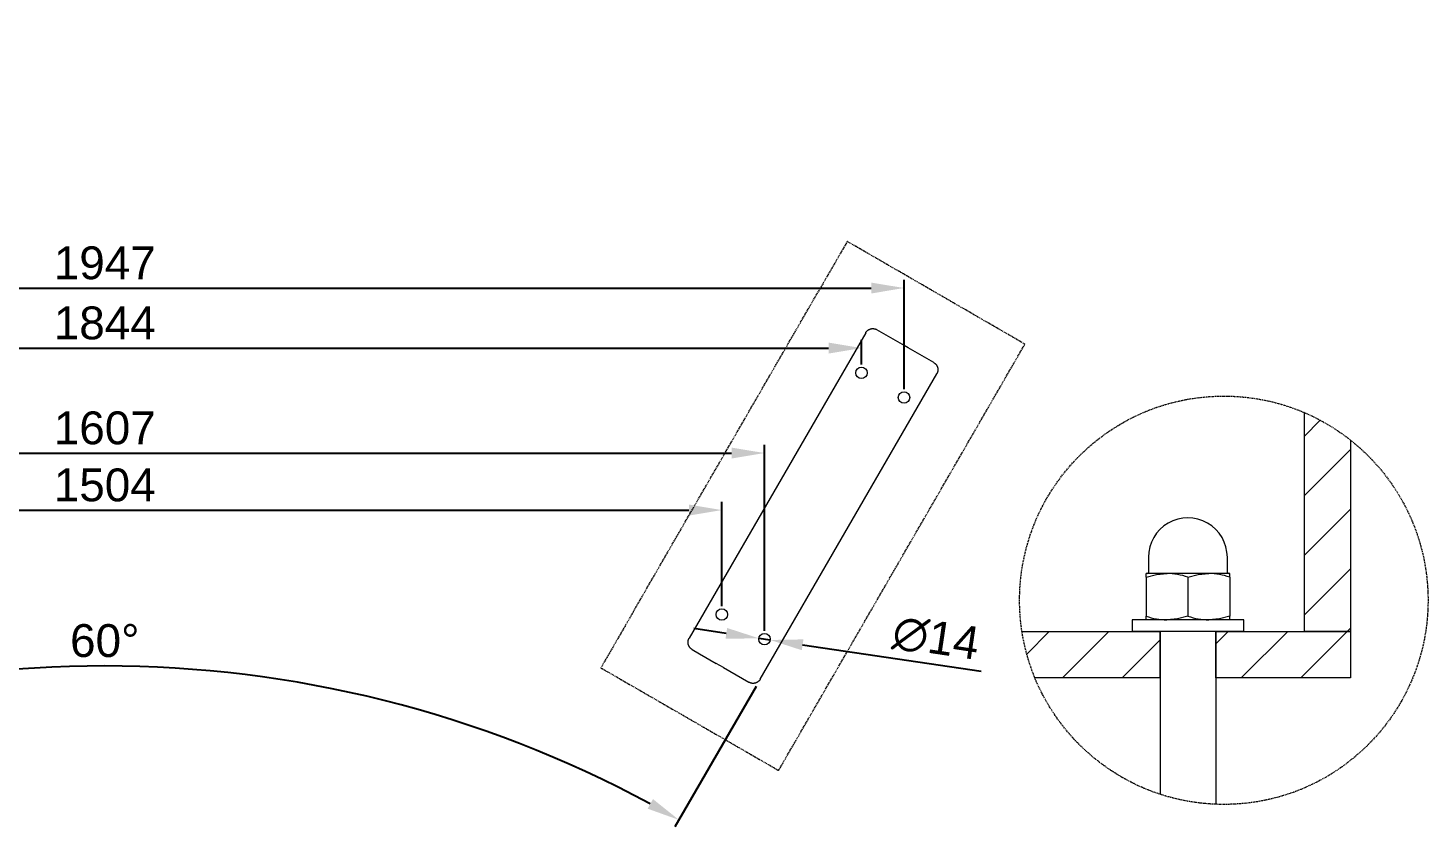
# Model space of a CAD drawing. Header units: millimetres. Extents: x -427 to 4679, y -324 to 2971.
# Drawn here: x 705 to 2410, y -324 to 650 of the extents above; entities that cross this region are included whole.
import ezdxf

# ---------------------------------------------------------------- set-up
doc = ezdxf.new("R2010")
doc.units = ezdxf.units.MM
doc.linetypes.add('HIDDEN', pattern=[1.905, 1.27, -0.635])
for name, color, linetype, lineweight in [('ZANO_R', 7, 'Continuous', 0), ('ZANO_R_przerywana', 7, 'HIDDEN', 0), ('ZANO_W', 1, 'Continuous', 0)]:
    doc.layers.add(name, color=color, linetype=linetype, lineweight=lineweight)
doc.styles.add('Arial', font='arial.ttf')
doc.styles.get("Standard").update_dxf_attribs({"font": 'ARIALUNI.TTF'})
doc.dimstyles.new('pl i ang', dxfattribs={"dimtxt": 50, "dimasz": 50, "dimexe": 1.25, "dimexo": 0.625, "dimgap": 10, "dimtad": 1, "dimtoh": 1, "dimtxsty": 'Standard', "dimcen": 2.5, "dimclrd": 1, "dimclre": 1, "dimclrt": 1, "dimadec": 0, "dimazin": 0, "dimtfac": 1, "dimtmove": 0, "dimatfit": 3, "dimfxl": 1, "dimarcsym": 1})

# ---------------------------------------------------------------- blocks, each defined once
blk = doc.blocks.new('*D506')
at = {"layer": 'ZANO_W', "color": 1, "lineweight": -2}
for p, q in [((46.4, -54.5), (46.4, 72.4)), ((1549.9, -54.8), (1549.9, 72.4)), ((86.4, 62.4), (1509.9, 62.4))]:
    blk.add_line(p, q, dxfattribs=at)
at = {"layer": 'ZANO_W', "color": 1}
for points in [[(86.4, 69.1), (86.4, 55.7), (46.4, 62.4)], [(1509.9, 55.7), (1509.9, 69.1), (1549.9, 62.4)]]:
    blk.add_solid(points, dxfattribs=at)
at = {"layer": 'ZANO_W', "color": 1, "insert": (798.2, 92.8), "char_height": 40, "attachment_point": 5, "style": 'Arial'}
blk.add_mtext('1504', dxfattribs=at)
blk = doc.blocks.new('*D507')
at = {"layer": 'ZANO_W', "color": 1, "lineweight": -2}
for p, q in [((-5.6, -84.5), (-5.6, 141.9)), ((1601.9, -84.9), (1601.9, 141.9)), ((34.4, 131.9), (1561.9, 131.9))]:
    blk.add_line(p, q, dxfattribs=at)
at = {"layer": 'ZANO_W', "color": 1}
for points in [[(34.4, 138.5), (34.4, 125.2), (-5.6, 131.9)], [(1561.9, 125.2), (1561.9, 138.5), (1601.9, 131.9)]]:
    blk.add_solid(points, dxfattribs=at)
at = {"layer": 'ZANO_W', "color": 1, "insert": (798.2, 162.3), "char_height": 40, "attachment_point": 5, "style": 'Arial'}
blk.add_mtext('1607', dxfattribs=at)
blk = doc.blocks.new('*D508')
at = {"layer": 'ZANO_W', "color": 1, "lineweight": -2}
for p, q in [((-123.5, 240), (-123.5, 269.8)), ((-83.5, 259.8), (1680, 259.8)), ((1720, 239.6), (1720, 269.8))]:
    blk.add_line(p, q, dxfattribs=at)
at = {"layer": 'ZANO_W', "color": 1}
for points in [[(-83.5, 266.5), (-83.5, 253.1), (-123.5, 259.8)], [(1680, 253.1), (1680, 266.5), (1720, 259.8)]]:
    blk.add_solid(points, dxfattribs=at)
at = {"layer": 'ZANO_W', "color": 1, "insert": (798.2, 290.2), "char_height": 40, "attachment_point": 5, "style": 'Arial'}
blk.add_mtext('1844', dxfattribs=at)
blk = doc.blocks.new('*D509')
at = {"layer": 'ZANO_W', "color": 1, "lineweight": -2}
for p, q in [((-175.5, 210), (-175.5, 343)), ((1771.9, 209.6), (1771.9, 343)), ((-135.5, 333), (1731.9, 333))]:
    blk.add_line(p, q, dxfattribs=at)
at = {"layer": 'ZANO_W', "color": 1}
for points in [[(-135.5, 339.6), (-135.5, 326.3), (-175.5, 333)], [(1731.9, 326.3), (1731.9, 339.6), (1771.9, 333)]]:
    blk.add_solid(points, dxfattribs=at)
at = {"layer": 'ZANO_W', "color": 1, "insert": (798.2, 363.4), "char_height": 40, "attachment_point": 5, "style": 'Arial'}
blk.add_mtext('1947', dxfattribs=at)
blk = doc.blocks.new('*D511')
at = {"layer": 'ZANO_W', "color": 1, "lineweight": -2}
for p, q in [((1555.4, -87.9), (1515.8, -82.1)), ((1595, -93.8), (1608.8, -95.9)), ((1648.4, -101.8), (1865.8, -134.1))]:
    blk.add_line(p, q, dxfattribs=at)
at = {"layer": 'ZANO_W', "color": 1}
for points in [[(1554.4, -94.5), (1556.4, -81.3), (1595, -93.8)], [(1649.4, -95.2), (1647.4, -108.4), (1608.8, -95.9)]]:
    blk.add_solid(points, dxfattribs=at)
at = {"layer": 'ZANO_W', "color": 1, "insert": (1810.8, -94), "char_height": 40, "attachment_point": 5, "rotation": 351.5425, "style": 'Arial'}
blk.add_mtext('∅14', dxfattribs=at)
blk = doc.blocks.new('*D520')
at = {"layer": 'ZANO_W', "color": 1, "lineweight": -2}
for p, q in [((4.6, -152.1), (103.5, -323.5)), ((1591.7, -152.5), (1492.7, -323.8))]:
    blk.add_line(p, q, dxfattribs=at)
blk.add_arc((797.8, -1526.8), 1399.2, 61.6254, 118.3495, dxfattribs=at)
at = {"layer": 'ZANO_W', "color": 1}
for points in [[(130.2, -289.5), (136.7, -301.2), (98.5, -314.9)], [(1459.6, -301.5), (1466.1, -289.8), (1497.7, -315.2)]]:
    blk.add_solid(points, dxfattribs=at)
at = {"layer": 'ZANO_W', "color": 1, "insert": (798.2, -96.9), "char_height": 40, "attachment_point": 5, "rotation": 359.9875, "style": 'Arial'}
blk.add_mtext('60%%d', dxfattribs=at)
blk = doc.blocks.new('*D525')
at = {"layer": 'ZANO_W', "color": 1, "lineweight": -2}
blk.add_line((1234.7, 1066.3), (1118.6, 697.6), dxfattribs=at)
at = {"layer": 'ZANO_W', "color": 1}
blk.add_solid([(1241.1, 1064.3), (1228.4, 1068.3), (1246.7, 1104.5)], dxfattribs=at)
at = {"layer": 'ZANO_W', "color": 1, "insert": (1116.4, 791.7), "char_height": 40, "attachment_point": 5, "rotation": 72.5257, "style": 'Arial'}
blk.add_mtext('R1495', dxfattribs=at)
blk = doc.blocks.new('*D526')
at = {"layer": 'ZANO_W', "color": 1, "lineweight": -2}
blk.add_line((1583, 1414.1), (1243.5, 663.9), dxfattribs=at)
at = {"layer": 'ZANO_W', "color": 1}
blk.add_solid([(1589.1, 1411.3), (1576.9, 1416.8), (1599.5, 1450.5)], dxfattribs=at)
at = {"layer": 'ZANO_W', "color": 1, "insert": (1252.4, 757.3), "char_height": 40, "attachment_point": 5, "rotation": 65.6522, "style": 'Arial'}
blk.add_mtext('R1944', dxfattribs=at)

msp = doc.modelspace()

# ---------------------------------------------------------------- linework, layer by layer
at = {"layer": 'ZANO_R'}
for p, q in [((1725.2, 278.5), (1510.1, -93.8)), ((1725.2, 278.5), (1725.4, 278.8)), ((1725.4, 278.8), (1725.5, 279.1)), ((1725.5, 279.1), (1725.7, 279.4)), ((1725.7, 279.4), (1725.9, 279.7)), ((1725.9, 279.7), (1726.2, 279.9)), ((1726.2, 279.9), (1726.4, 280.2)), ((1726.4, 280.2), (1726.6, 280.4)), ((1726.6, 280.4), (1726.9, 280.7)), ((1726.9, 280.7), (1727.1, 280.9)), ((1727.1, 280.9), (1727.4, 281.2)), ((1727.4, 281.2), (1727.6, 281.4)), ((1727.6, 281.4), (1727.9, 281.6)), ((1727.9, 281.6), (1728.2, 281.8)), ((1728.2, 281.8), (1728.5, 282)), ((1728.5, 282), (1728.7, 282.1)), ((1728.7, 282.1), (1729, 282.3)), ((1729, 282.3), (1729.3, 282.5)), ((1729.3, 282.5), (1729.7, 282.6)), ((1729.7, 282.6), (1730, 282.8)), ((1730, 282.8), (1730.3, 282.9)), ((1730.3, 282.9), (1730.6, 283)), ((1730.6, 283), (1730.9, 283.1)), ((1730.9, 283.1), (1731.3, 283.2)), ((1731.3, 283.2), (1731.6, 283.3)), ((1731.6, 283.3), (1731.9, 283.4)), ((1731.9, 283.4), (1732.3, 283.4)), ((1732.3, 283.4), (1732.6, 283.5)), ((1732.6, 283.5), (1732.9, 283.5)), ((1732.9, 283.5), (1733.3, 283.5)), ((1733.3, 283.5), (1733.6, 283.5)), ((1733.6, 283.5), (1734, 283.5)), ((1734, 283.5), (1734.3, 283.5)), ((1734.3, 283.5), (1734.6, 283.5)), ((1734.6, 283.5), (1735, 283.5)), ((1735, 283.5), (1735.3, 283.4)), ((1735.3, 283.4), (1735.7, 283.4)), ((1735.7, 283.4), (1736, 283.3)), ((1736, 283.3), (1736.3, 283.2)), ((1736.3, 283.2), (1736.7, 283.1)), ((1736.7, 283.1), (1737, 283)), ((1737, 283), (1737.3, 282.9)), ((1737.3, 282.9), (1737.6, 282.8)), ((1737.6, 282.8), (1737.9, 282.7)), ((1737.9, 282.7), (1738.2, 282.5)), ((1738.2, 282.5), (1738.5, 282.4)), ((1738.5, 282.4), (1738.8, 282.2)), ((1770, 264.2), (1738.8, 282.2)), ((1776.9, 260.2), (1770, 264.2)), ((1808.1, 242.2), (1776.9, 260.2)), ((1808.1, 242.2), (1808.4, 242)), ((1808.4, 242), (1808.7, 241.8)), ((1808.7, 241.8), (1809, 241.6)), ((1809, 241.6), (1809.3, 241.4)), ((1809.3, 241.4), (1809.5, 241.2)), ((1809.5, 241.2), (1809.8, 241)), ((1809.8, 241), (1810, 240.8)), ((1810, 240.8), (1810.3, 240.5)), ((1810.3, 240.5), (1810.5, 240.3)), ((1810.5, 240.3), (1810.7, 240)), ((1810.7, 240), (1810.9, 239.7)), ((1810.9, 239.7), (1811.2, 239.5)), ((1811.2, 239.5), (1811.4, 239.2)), ((1811.4, 239.2), (1811.5, 238.9)), ((1811.5, 238.9), (1811.7, 238.6)), ((1596.7, -143.8), (1811.8, 228.5)), ((1811.7, 238.6), (1811.9, 238.3)), ((1811.9, 228.8), (1811.8, 228.5)), ((1811.9, 238.3), (1812, 238)), ((1812.1, 229.1), (1811.9, 228.8)), ((1812, 238), (1812.2, 237.7)), ((1812.2, 229.4), (1812.1, 229.1)), ((1812.2, 237.7), (1812.3, 237.4)), ((1812.4, 229.7), (1812.2, 229.4)), ((1812.3, 237.4), (1812.5, 237.1)), ((1812.5, 230.1), (1812.4, 229.7)), ((1812.5, 237.1), (1812.6, 236.8)), ((1812.6, 230.4), (1812.5, 230.1)), ((1812.6, 236.8), (1812.7, 236.4)), ((1812.7, 230.7), (1812.6, 230.4)), ((1812.7, 236.4), (1812.8, 236.1)), ((1812.8, 231), (1812.7, 230.7)), ((1812.8, 236.1), (1812.9, 235.8)), ((1812.9, 231.4), (1812.8, 231)), ((1812.9, 235.8), (1812.9, 235.4)), ((1812.9, 235.4), (1813, 235.1)), ((1813, 231.7), (1812.9, 231.4)), ((1813, 235.1), (1813, 234.8)), ((1813, 234.8), (1813.1, 234.4)), ((1813.1, 232.4), (1813, 232)), ((1813, 232), (1813, 231.7)), ((1813.1, 234.4), (1813.1, 234.1)), ((1813.1, 234.1), (1813.1, 233.7)), ((1813.1, 233.7), (1813.1, 233.4)), ((1813.1, 233.4), (1813.1, 233.1)), ((1813.1, 233.1), (1813.1, 232.7)), ((1813.1, 232.7), (1813.1, 232.4)), ((2259.3, 181.3), (2259.3, -85.6)), ((2259.3, 152.2), (2278.9, 171.9)), ((2315.9, 147.6), (2315.9, -85.6)), ((2259.3, 79.6), (2315.9, 136.2)), ((2259.3, 6.9), (2315.9, 63.5)), ((2069.6, 4.9), (2069.6, -13.5)), ((2165.8, -13.5), (2165.8, 4.9)), ((2066.8, -19.4), (2066.8, -14.9)), ((2092.3, -14.9), (2066.8, -14.9)), ((2066.8, -19.4), (2079.3, -16.1)), ((2079.3, -16.1), (2092.3, -14.9)), ((2143.2, -14.9), (2092.3, -14.9)), ((2117.7, -19.4), (2130.2, -16.1)), ((2130.2, -16.1), (2143.2, -14.9)), ((2168.7, -14.9), (2143.2, -14.9)), ((2168.7, -19.4), (2168.7, -14.9)), ((2259.3, -65.7), (2315.9, -9.1)), ((2066.8, -19.4), (2066.8, -66.9)), ((2117.7, -19.4), (2117.7, -66.9)), ((2168.7, -19.4), (2168.7, -66.9)), ((2066.8, -71.5), (2066.8, -66.9)), ((2117.7, -66.9), (2105.2, -70.2)), ((2168.7, -66.9), (2156.2, -70.2)), ((2168.7, -71.5), (2168.7, -66.9)), ((2049.8, -71.5), (2049.8, -85.6)), ((2185.7, -71.5), (2049.8, -71.5)), ((2105.2, -70.2), (2092.3, -71.5)), ((2156.2, -70.2), (2143.2, -71.5)), ((2185.7, -85.6), (2185.7, -71.5)), ((2311.9, -85.6), (2315.9, -81.7)), ((1508.8, -97.7), (1508.9, -97.4)), ((1508.8, -98), (1508.8, -97.7)), ((1508.8, -98.4), (1508.8, -98)), ((1508.8, -98.7), (1508.8, -98.4)), ((1508.8, -99.1), (1508.8, -98.7)), ((1508.8, -99.4), (1508.8, -99.1)), ((1508.8, -99.8), (1508.8, -99.4)), ((1508.8, -100.1), (1508.8, -99.8)), ((1508.9, -100.4), (1508.8, -100.1)), ((1508.9, -97), (1509, -96.7)), ((1508.9, -97.4), (1508.9, -97)), ((1509, -100.8), (1508.9, -100.4)), ((1509, -96.7), (1509.1, -96.3)), ((1509, -101.1), (1509, -100.8)), ((1509.1, -101.4), (1509, -101.1)), ((1509.1, -96.3), (1509.2, -96)), ((1509.2, -101.8), (1509.1, -101.4)), ((1509.2, -96), (1509.3, -95.7)), ((1509.3, -102.1), (1509.2, -101.8)), ((1509.3, -95.7), (1509.4, -95.4)), ((1509.4, -102.4), (1509.3, -102.1)), ((1509.4, -95.4), (1509.5, -95)), ((1509.5, -95), (1509.6, -94.7)), ((1509.6, -94.7), (1509.8, -94.4)), ((1509.8, -94.4), (1509.9, -94.1)), ((1509.9, -94.1), (1510.1, -93.8)), ((1915.6, -85.5), (2083.8, -85.6)), ((1921.5, -113), (1948.9, -85.5)), ((1964.8, -142.2), (2021.5, -85.6)), ((2037.5, -142.2), (2083.8, -95.9)), ((2185.7, -85.6), (2049.8, -85.6)), ((2083.8, -142.2), (2083.8, -85.6)), ((2083.8, -85.6), (2083.8, -283.8)), ((2151.7, -142.2), (2151.7, -85.6)), ((2151.7, -85.6), (2315.9, -85.6)), ((2151.7, -85.6), (2151.7, -296.1)), ((2151.7, -100.6), (2166.7, -85.6)), ((2182.7, -142.2), (2239.3, -85.6)), ((2255.3, -142.2), (2311.9, -85.6)), ((2315.9, -85.6), (2259.3, -85.6)), ((1509.6, -102.7), (1509.4, -102.4)), ((1509.7, -103.1), (1509.6, -102.7)), ((1509.9, -103.4), (1509.7, -103.1)), ((1510, -103.7), (1509.9, -103.4)), ((1510.2, -104), (1510, -103.7)), ((1510.4, -104.3), (1510.2, -104)), ((1510.6, -104.5), (1510.4, -104.3)), ((1510.8, -104.8), (1510.6, -104.5)), ((1511, -105.1), (1510.8, -104.8)), ((1511.2, -105.4), (1511, -105.1)), ((1511.4, -105.6), (1511.2, -105.4)), ((1511.7, -105.9), (1511.4, -105.6)), ((1511.9, -106.1), (1511.7, -105.9)), ((1512.2, -106.3), (1511.9, -106.1)), ((1512.4, -106.5), (1512.2, -106.3)), ((1512.7, -106.7), (1512.4, -106.5)), ((1512.9, -106.9), (1512.7, -106.7)), ((1513.2, -107.1), (1512.9, -106.9)), ((1513.5, -107.3), (1513.2, -107.1)), ((1513.8, -107.5), (1513.5, -107.3)), ((1513.8, -107.5), (1522.9, -112.7)), ((1522.9, -112.7), (1543.2, -124.5)), ((1551.9, -129.5), (1543.2, -124.5)), ((1551.9, -129.5), (1583, -147.5)), ((1583.3, -147.6), (1583, -147.5)), ((1583.6, -147.8), (1583.3, -147.6)), ((1583.9, -147.9), (1583.6, -147.8)), ((1584.3, -148.1), (1583.9, -147.9)), ((1584.6, -148.2), (1584.3, -148.1)), ((1584.9, -148.3), (1584.6, -148.2)), ((1585.2, -148.4), (1584.9, -148.3)), ((1585.6, -148.5), (1585.2, -148.4)), ((1585.9, -148.6), (1585.6, -148.5)), ((1586.2, -148.7), (1585.9, -148.6)), ((1586.6, -148.7), (1586.2, -148.7)), ((1586.9, -148.8), (1586.6, -148.7)), ((1587.2, -148.8), (1586.9, -148.8)), ((1587.6, -148.8), (1587.2, -148.8)), ((1587.9, -148.8), (1587.6, -148.8)), ((1588.3, -148.8), (1587.9, -148.8)), ((1588.6, -148.8), (1588.3, -148.8)), ((1588.9, -148.8), (1588.6, -148.8)), ((1589.3, -148.7), (1588.9, -148.8)), ((1589.6, -148.7), (1589.3, -148.7)), ((1590, -148.6), (1589.6, -148.7)), ((1590.3, -148.6), (1590, -148.6)), ((1590.6, -148.5), (1590.3, -148.6)), ((1590.9, -148.4), (1590.6, -148.5)), ((1591.3, -148.3), (1590.9, -148.4)), ((1591.6, -148.2), (1591.3, -148.3)), ((1591.9, -148), (1591.6, -148.2)), ((1592.2, -147.9), (1591.9, -148)), ((1592.5, -147.8), (1592.2, -147.9)), ((1592.8, -147.6), (1592.5, -147.8)), ((1593.1, -147.4), (1592.8, -147.6)), ((1593.4, -147.2), (1593.1, -147.4)), ((1593.7, -147.1), (1593.4, -147.2)), ((1594, -146.9), (1593.7, -147.1)), ((1594.3, -146.7), (1594, -146.9)), ((1594.5, -146.4), (1594.3, -146.7)), ((1594.8, -146.2), (1594.5, -146.4)), ((1595, -146), (1594.8, -146.2)), ((1595.3, -145.7), (1595, -146)), ((1595.5, -145.5), (1595.3, -145.7)), ((1595.7, -145.2), (1595.5, -145.5)), ((1595.9, -145), (1595.7, -145.2)), ((1596.1, -144.7), (1595.9, -145)), ((1596.3, -144.4), (1596.1, -144.7)), ((1596.5, -144.1), (1596.3, -144.4)), ((1596.7, -143.8), (1596.5, -144.1)), ((2083.8, -142.2), (1930.3, -142.2)), ((2315.9, -142.2), (2151.7, -142.2))]:
    msp.add_line(p, q, dxfattribs=at)
msp.add_lwpolyline([(2315.9, -85.6), (2315.9, -142.2)], dxfattribs=at)
for centre in [(1720, 229.6), (1771.9, 199.6), (1549.9, -64.8), (1601.9, -94.9)]:
    msp.add_circle(centre, 7, dxfattribs=at)
for centre, radius, start, end in [((2117.7, 4.9), 48.1, 359.9997, 180.0003), ((2068.2, -13.5), 1.42, 270.0029, 359.9902), ((2091.6, -92.1), 77.2, 70.227, 89.5168), ((2142.6, -92.1), 77.2, 70.227, 89.5168), ((2167.3, -13.5), 1.42, 180.0098, 269.9971), ((2092.9, 5.8), 77.2, 250.2279, 269.5163), ((2143.9, 5.8), 77.2, 250.2279, 269.5163)]:
    msp.add_arc(centre, radius, start, end, dxfattribs=at)
at = {"layer": 'ZANO_R_przerywana'}
for p, q in [((1702.8, 389.7), (1667.7, 329)), ((1919.2, 264.6), (1702.8, 389.7)), ((1442, -61.7), (1667.7, 329)), ((1619.1, -254.9), (1919.2, 264.6)), ((1442, -61.7), (1402.6, -129.9)), ((1402.6, -129.9), (1619.1, -254.9))]:
    msp.add_line(p, q, dxfattribs=at)
at = {"layer": 'ZANO_R_przerywana', "color": 1}
msp.add_circle((2161.5, -47.5), 248.8, dxfattribs=at)

# ---------------------------------------------------------------- dimensions: what is measured, and where the dimension line sits
at = {"layer": 'ZANO_W'}
for center, mpoint, picture, middle in [((797.9, -321), (1599.5, 1450.5), '*D526', (1280.1, 744.8)), ((797.9, -321.4), (1246.7, 1104.5), '*D525', (1145.4, 782.5))]:
    dim = msp.add_radius_dim(center=center, mpoint=mpoint, dimstyle='pl i ang', override={"dimtxt": 40, "dimasz": 40, "dimexe": 10, "dimexo": 10, "dimtoh": 0, "dimdec": 0, "dimtxsty": 'Arial', "dimtdec": 0, "dimtmove": 1}, dxfattribs=at)
    dim.commit()
    dim.dimension.update_dxf_attribs({"geometry": picture, "text_midpoint": middle, "dimtype": 164})
for base, p1, p2, picture, middle in [((1771.9, 333), (-175.5, 200), (1771.9, 199.6), '*D509', (798.2, 363.4)), ((1719.9945, 259.8086), (-123.5436, 229.9728), (1719.9945, 229.5705), '*D508', (798.2254, 290.2315)), ((1601.8843, 131.8777), (-5.5766, -94.5005), (1601.8843, -94.8534), '*D507', (798.1539, 162.3006)), ((1549.9301, 62.3857), (46.3915, -64.5119), (1549.9301, -64.841), '*D506', (798.1608, 92.8086))]:
    dim = msp.add_linear_dim(base=base, p1=p1, p2=p2, dimstyle='pl i ang', override={"dimtxt": 40, "dimasz": 40, "dimexe": 10, "dimexo": 10, "dimtoh": 0, "dimdec": 0, "dimtxsty": 'Arial', "dimtdec": 0, "dimtmove": 1}, dxfattribs=at)
    dim.commit()
    dim.dimension.update_dxf_attribs({"geometry": picture, "text_midpoint": middle})
dim = msp.add_angular_dim_2l(base=(1041.1, -148.9), line1=((1596.7, -143.8), (1811.8, 228.5)), line2=((-215.3, 229), (-0.4, -143.5)), dimstyle='pl i ang', override={"dimtxt": 40, "dimasz": 40, "dimexe": 10, "dimexo": 10, "dimtoh": 0, "dimdec": 0, "dimtxsty": 'Arial', "dimtdec": 0, "dimtmove": 1}, dxfattribs=at)
dim.commit()
dim.dimension.update_dxf_attribs({"geometry": '*D520', "text_midpoint": (798.2, -96.9)})
dim = msp.add_diameter_dim_2p(p1=(1595, -93.8), p2=(1608.8, -95.9), dimstyle='pl i ang', override={"dimtxt": 40, "dimasz": 40, "dimexe": 10, "dimexo": 10, "dimtoh": 0, "dimdec": 0, "dimtxsty": 'Arial', "dimtdec": 0, "dimtmove": 1}, dxfattribs=at)
dim.commit()
dim.dimension.update_dxf_attribs({"geometry": '*D511', "text_midpoint": (1806.1, -125.2), "dimtype": 163})

doc.saveas('drawing.dxf')
